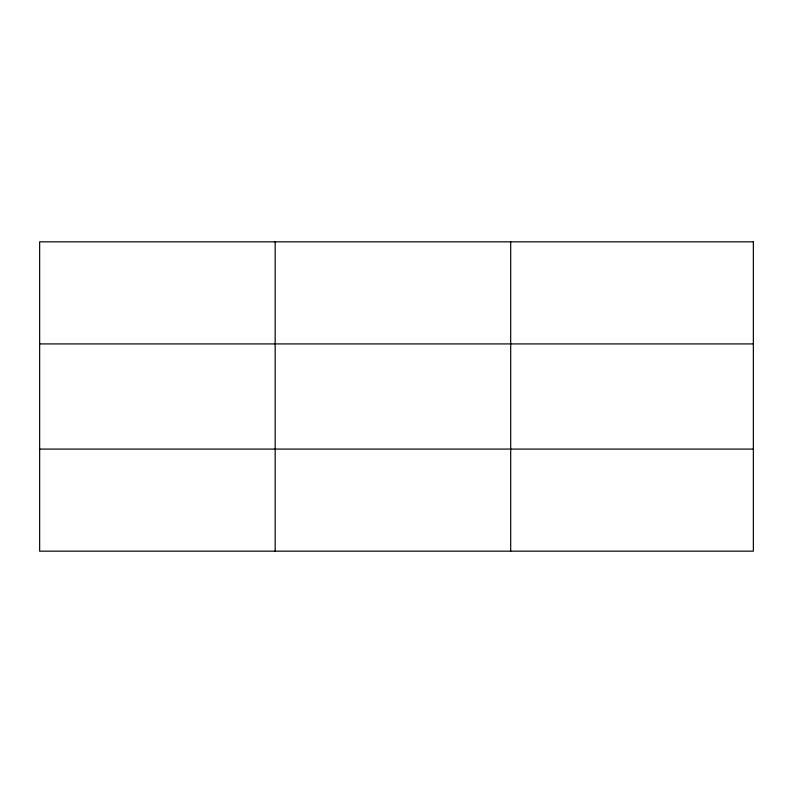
<?xml version="1.0" encoding="UTF-8"?>
<svg xmlns="http://www.w3.org/2000/svg" width="793" height="793" viewBox="0 0 793 793"><rect width="100%" height="100%" fill="white"/><g stroke="black" fill="none" stroke-linecap="round" stroke-linejoin="round"><path stroke-width="1.19" d="M275.171 241.835L275.171 551.165M510.692 241.835L510.692 551.165M39.65 343.914L753.35 343.914M39.65 449.086L753.35 449.086M753.35 241.835L753.35 551.165L39.65 551.165L39.65 241.835L753.35 241.835"/></g></svg>
